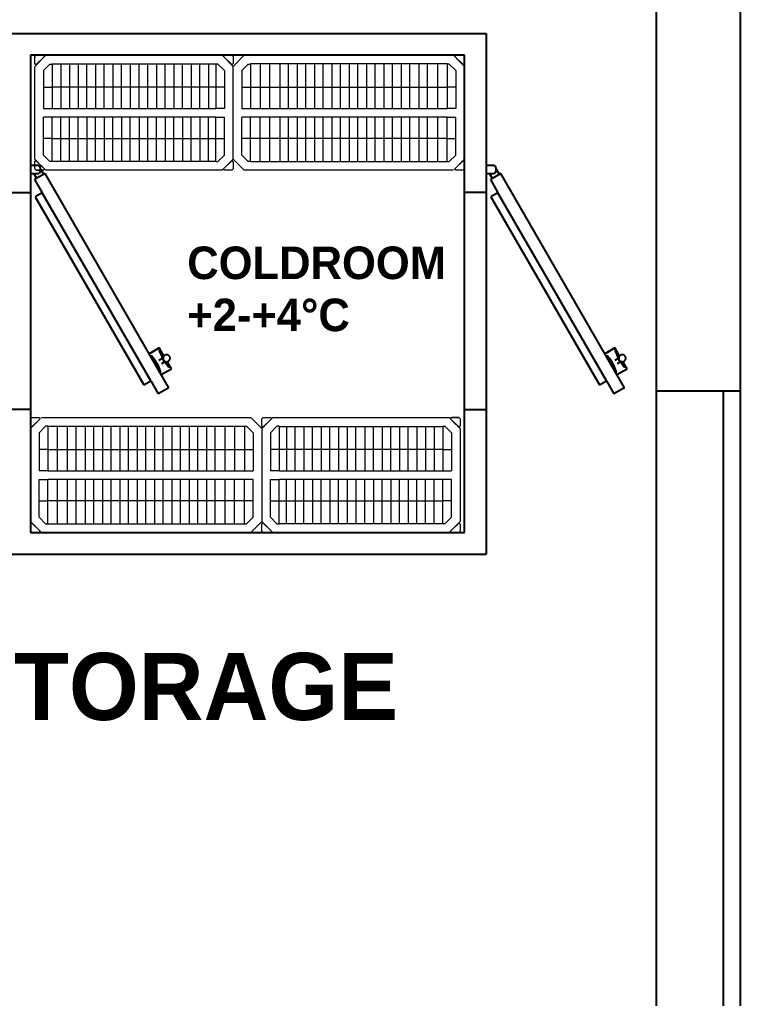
# Model space of a CAD drawing. Header units: inches. Extents: x 478327 to 492265, y -26791 to -22136.
# Drawn here: x 482854 to 482950.6, y -25893.4 to -25762.1 of the extents above; entities that cross this region are included whole.
import ezdxf

# ---------------------------------------------------------------- set-up
doc = ezdxf.new("R2010")
doc.units = ezdxf.units.IN
doc.header["$MEASUREMENT"] = 0
doc.linetypes.add('AUSGEZOGEN', pattern=[0])
for name, color, linetype in [('A-Door', 1, 'Continuous'), ('A-GLASS', 4, 'Continuous'), ('A-WALL', 7, 'Continuous'), ('I-WALL-IN', 3, 'Continuous'), ('k3-coldrooms', 3, 'Continuous'), ('K3-TEXT', 167, 'AUSGEZOGEN')]:
    doc.layers.add(name, color=color, linetype=linetype)
doc.layers.add('TC-EQUIPMENT', color=251, linetype='Continuous', lineweight=5)
doc.styles.get("Standard").update_dxf_attribs({"font": ''})
doc.styles.get('Standard').set_extended_font_data('MicrogrammaSSi', bold=True)

msp = doc.modelspace()

# ---------------------------------------------------------------- linework, layer by layer
at = {"layer": 'A-Door', "linetype": 'AUSGEZOGEN'}
for p, q in [((482916.536, -25774.286), (482916.536, -25774.916)), ((482916.536, -25774.286), (482916.536, -25774.916)), ((482855.437, -25781.658), (482855.437, -25782.737)), ((482855.437, -25781.658), (482855.437, -25782.737)), ((482856.519, -25781.658), (482855.437, -25781.658)), ((482856.52, -25781.657), (482855.438, -25781.657)), ((482917.617, -25781.658), (482916.535, -25781.658)), ((482917.618, -25781.657), (482916.536, -25781.657)), ((482855.437, -25782.737), (482856.519, -25782.737)), ((482856.276, -25783.402), (482855.893, -25782.737)), ((482857.409, -25782.749), (482856.001, -25783.56)), ((482856.793, -25782.138), (482857.214, -25782.861)), ((482873.978, -25811.461), (482857.409, -25782.749)), ((482916.535, -25782.737), (482917.618, -25782.737)), ((482917.374, -25783.402), (482916.991, -25782.737)), ((482918.508, -25782.749), (482917.1, -25783.56)), ((482917.891, -25782.138), (482918.312, -25782.861)), ((482935.077, -25811.461), (482918.508, -25782.749)), ((482856.001, -25783.56), (482857.019, -25785.323)), ((482917.1, -25783.56), (482918.118, -25785.323)), ((482857.024, -25785.32), (482856.085, -25785.865)), ((482856.085, -25785.865), (482870.63, -25811.063)), ((482871.567, -25810.523), (482857.024, -25785.32)), ((482918.122, -25785.32), (482917.184, -25785.865)), ((482917.184, -25785.865), (482931.728, -25811.063)), ((482932.665, -25810.523), (482918.122, -25785.32)), ((482872.707, -25806.116), (482871.346, -25806.899)), ((482871.658, -25806.72), (482872.689, -25806.124)), ((482872.696, -25806.122), (482872.689, -25806.124)), ((482872.689, -25806.124), (482872.69, -25806.125)), ((482872.771, -25806.225), (482872.707, -25806.116)), ((482872.76, -25806.584), (482872.771, -25806.225)), ((482872.76, -25806.584), (482873.058, -25807.287)), ((482873.323, -25807.18), (482872.771, -25806.225)), ((482873.565, -25807.051), (482873.526, -25807.063)), ((482873.605, -25807.043), (482873.565, -25807.051)), ((482873.646, -25807.037), (482873.605, -25807.043)), ((482873.687, -25807.035), (482873.646, -25807.037)), ((482873.728, -25807.037), (482873.687, -25807.035)), ((482873.769, -25807.043), (482873.728, -25807.037)), ((482873.81, -25807.051), (482873.769, -25807.043)), ((482873.849, -25807.063), (482873.81, -25807.051)), ((482933.806, -25806.116), (482932.444, -25806.899)), ((482932.757, -25806.72), (482933.788, -25806.124)), ((482933.794, -25806.122), (482933.788, -25806.124)), ((482933.788, -25806.124), (482933.788, -25806.125)), ((482933.87, -25806.225), (482933.806, -25806.116)), ((482933.859, -25806.584), (482933.87, -25806.225)), ((482933.859, -25806.584), (482934.156, -25807.287)), ((482934.422, -25807.18), (482933.87, -25806.225)), ((482934.664, -25807.051), (482934.624, -25807.063)), ((482934.704, -25807.043), (482934.664, -25807.051)), ((482934.745, -25807.037), (482934.704, -25807.043)), ((482934.786, -25807.035), (482934.745, -25807.037)), ((482934.827, -25807.037), (482934.786, -25807.035)), ((482934.868, -25807.043), (482934.827, -25807.037)), ((482934.908, -25807.051), (482934.868, -25807.043)), ((482934.947, -25807.063), (482934.908, -25807.051)), ((482871.493, -25807.154), (482871.674, -25807.207)), ((482872.182, -25807.79), (482871.674, -25807.207)), ((482872.615, -25808.543), (482872.182, -25807.79)), ((482873.148, -25807.523), (482872.67, -25807.802)), ((482873.058, -25807.287), (482873.131, -25807.415)), ((482873.065, -25808.196), (482873.422, -25807.991)), ((482873.332, -25807.169), (482873.119, -25807.43)), ((482873.12, -25807.433), (482873.119, -25807.43)), ((482873.12, -25807.433), (482873.19, -25807.655)), ((482873.19, -25807.655), (482873.309, -25807.869)), ((482873.216, -25807.467), (482873.215, -25807.508)), ((482873.215, -25807.508), (482873.216, -25807.549)), ((482873.222, -25807.426), (482873.216, -25807.467)), ((482873.216, -25807.549), (482873.222, -25807.59)), ((482873.231, -25807.386), (482873.222, -25807.426)), ((482873.222, -25807.59), (482873.231, -25807.63)), ((482873.243, -25807.346), (482873.231, -25807.386)), ((482873.231, -25807.63), (482873.243, -25807.67)), ((482873.259, -25807.308), (482873.243, -25807.346)), ((482873.243, -25807.67), (482873.259, -25807.708)), ((482873.278, -25807.271), (482873.259, -25807.308)), ((482873.259, -25807.708), (482873.278, -25807.744)), ((482873.3, -25807.236), (482873.278, -25807.271)), ((482873.278, -25807.744), (482873.3, -25807.779)), ((482873.325, -25807.204), (482873.3, -25807.236)), ((482873.3, -25807.779), (482873.325, -25807.812)), ((482873.309, -25807.869), (482873.467, -25808.039)), ((482873.353, -25807.174), (482873.325, -25807.204)), ((482873.325, -25807.812), (482873.353, -25807.842)), ((482873.347, -25807.159), (482873.332, -25807.169)), ((482873.383, -25807.146), (482873.353, -25807.174)), ((482873.353, -25807.842), (482873.383, -25807.87)), ((482873.416, -25807.121), (482873.383, -25807.146)), ((482873.383, -25807.87), (482873.416, -25807.895)), ((482873.451, -25807.098), (482873.416, -25807.121)), ((482873.416, -25807.895), (482873.451, -25807.917)), ((482873.487, -25807.079), (482873.451, -25807.098)), ((482873.451, -25807.917), (482873.487, -25807.936)), ((482873.467, -25808.039), (482873.487, -25808.049)), ((482873.526, -25807.063), (482873.487, -25807.079)), ((482873.487, -25807.936), (482873.526, -25807.952)), ((482873.487, -25808.049), (482873.775, -25808.007)), ((482873.498, -25808.047), (482873.949, -25808.644)), ((482873.526, -25807.952), (482873.565, -25807.965)), ((482873.565, -25807.965), (482873.605, -25807.974)), ((482873.605, -25807.974), (482873.646, -25807.979)), ((482873.687, -25807.981), (482873.646, -25807.979)), ((482873.687, -25807.981), (482873.728, -25807.979)), ((482873.728, -25807.979), (482873.769, -25807.974)), ((482873.769, -25807.974), (482873.81, -25807.965)), ((482873.82, -25807.981), (482873.775, -25808.007)), ((482874.266, -25808.815), (482873.794, -25807.996)), ((482873.81, -25807.965), (482873.849, -25807.952)), ((482873.887, -25807.079), (482873.849, -25807.063)), ((482873.849, -25807.952), (482873.887, -25807.936)), ((482873.923, -25807.098), (482873.887, -25807.079)), ((482873.887, -25807.936), (482873.923, -25807.917)), ((482873.958, -25807.121), (482873.923, -25807.098)), ((482873.923, -25807.917), (482873.958, -25807.895)), ((482873.991, -25807.146), (482873.958, -25807.121)), ((482873.958, -25807.895), (482873.991, -25807.87)), ((482874.022, -25807.174), (482873.991, -25807.146)), ((482873.991, -25807.87), (482874.022, -25807.843)), ((482874.05, -25807.204), (482874.022, -25807.174)), ((482874.022, -25807.843), (482874.05, -25807.812)), ((482874.075, -25807.236), (482874.05, -25807.204)), ((482874.05, -25807.812), (482874.074, -25807.779)), ((482874.074, -25807.779), (482874.097, -25807.744)), ((482874.097, -25807.271), (482874.075, -25807.236)), ((482874.115, -25807.308), (482874.097, -25807.271)), ((482874.097, -25807.744), (482874.115, -25807.708)), ((482874.132, -25807.347), (482874.115, -25807.308)), ((482874.115, -25807.708), (482874.131, -25807.67)), ((482874.131, -25807.67), (482874.144, -25807.63)), ((482874.144, -25807.386), (482874.132, -25807.347)), ((482874.153, -25807.426), (482874.144, -25807.386)), ((482874.144, -25807.63), (482874.153, -25807.59)), ((482874.158, -25807.467), (482874.153, -25807.426)), ((482874.153, -25807.59), (482874.158, -25807.549)), ((482874.16, -25807.508), (482874.158, -25807.467)), ((482874.158, -25807.549), (482874.16, -25807.508)), ((482932.591, -25807.154), (482932.773, -25807.207)), ((482933.28, -25807.79), (482932.773, -25807.207)), ((482933.714, -25808.543), (482933.28, -25807.79)), ((482934.247, -25807.523), (482933.769, -25807.802)), ((482934.156, -25807.287), (482934.23, -25807.415)), ((482934.163, -25808.196), (482934.521, -25807.991)), ((482934.431, -25807.169), (482934.217, -25807.43)), ((482934.219, -25807.433), (482934.217, -25807.43)), ((482934.219, -25807.433), (482934.288, -25807.655)), ((482934.288, -25807.655), (482934.407, -25807.869)), ((482934.315, -25807.467), (482934.313, -25807.508)), ((482934.313, -25807.508), (482934.315, -25807.549)), ((482934.32, -25807.426), (482934.315, -25807.467)), ((482934.315, -25807.549), (482934.32, -25807.59)), ((482934.329, -25807.386), (482934.32, -25807.426)), ((482934.32, -25807.59), (482934.329, -25807.63)), ((482934.341, -25807.346), (482934.329, -25807.386)), ((482934.329, -25807.63), (482934.341, -25807.67)), ((482934.357, -25807.308), (482934.341, -25807.346)), ((482934.341, -25807.67), (482934.357, -25807.708)), ((482934.376, -25807.271), (482934.357, -25807.308)), ((482934.357, -25807.708), (482934.376, -25807.744)), ((482934.399, -25807.236), (482934.376, -25807.271)), ((482934.376, -25807.744), (482934.398, -25807.779)), ((482934.398, -25807.779), (482934.424, -25807.812)), ((482934.424, -25807.204), (482934.399, -25807.236)), ((482934.407, -25807.869), (482934.566, -25808.039)), ((482934.451, -25807.174), (482934.424, -25807.204)), ((482934.424, -25807.812), (482934.451, -25807.842)), ((482934.446, -25807.159), (482934.431, -25807.169)), ((482934.482, -25807.146), (482934.451, -25807.174)), ((482934.451, -25807.842), (482934.482, -25807.87)), ((482934.515, -25807.121), (482934.482, -25807.146)), ((482934.482, -25807.87), (482934.514, -25807.895)), ((482934.514, -25807.895), (482934.549, -25807.917)), ((482934.549, -25807.098), (482934.515, -25807.121)), ((482934.586, -25807.079), (482934.549, -25807.098)), ((482934.549, -25807.917), (482934.586, -25807.936)), ((482934.566, -25808.039), (482934.586, -25808.049)), ((482934.624, -25807.063), (482934.586, -25807.079)), ((482934.586, -25807.936), (482934.624, -25807.952)), ((482934.586, -25808.049), (482934.873, -25808.007)), ((482934.597, -25808.047), (482935.048, -25808.644)), ((482934.624, -25807.952), (482934.664, -25807.965)), ((482934.664, -25807.965), (482934.703, -25807.974)), ((482934.703, -25807.974), (482934.745, -25807.979)), ((482934.786, -25807.981), (482934.745, -25807.979)), ((482934.786, -25807.981), (482934.827, -25807.979)), ((482934.827, -25807.979), (482934.868, -25807.974)), ((482934.868, -25807.974), (482934.908, -25807.965)), ((482934.918, -25807.981), (482934.873, -25808.007)), ((482935.365, -25808.815), (482934.892, -25807.996)), ((482934.908, -25807.965), (482934.947, -25807.952)), ((482934.986, -25807.079), (482934.947, -25807.063)), ((482934.947, -25807.952), (482934.986, -25807.936)), ((482935.022, -25807.098), (482934.986, -25807.079)), ((482934.986, -25807.936), (482935.022, -25807.917)), ((482935.057, -25807.121), (482935.022, -25807.098)), ((482935.022, -25807.917), (482935.057, -25807.895)), ((482935.09, -25807.146), (482935.057, -25807.121)), ((482935.057, -25807.895), (482935.09, -25807.87)), ((482935.12, -25807.174), (482935.09, -25807.146)), ((482935.09, -25807.87), (482935.12, -25807.843)), ((482935.148, -25807.204), (482935.12, -25807.174)), ((482935.12, -25807.843), (482935.148, -25807.812)), ((482935.173, -25807.236), (482935.148, -25807.204)), ((482935.148, -25807.812), (482935.173, -25807.779)), ((482935.196, -25807.271), (482935.173, -25807.236)), ((482935.173, -25807.779), (482935.195, -25807.744)), ((482935.195, -25807.744), (482935.214, -25807.708)), ((482935.214, -25807.308), (482935.196, -25807.271)), ((482935.231, -25807.347), (482935.214, -25807.308)), ((482935.214, -25807.708), (482935.23, -25807.67)), ((482935.23, -25807.67), (482935.243, -25807.63)), ((482935.243, -25807.386), (482935.231, -25807.347)), ((482935.252, -25807.426), (482935.243, -25807.386)), ((482935.243, -25807.63), (482935.252, -25807.59)), ((482935.257, -25807.467), (482935.252, -25807.426)), ((482935.252, -25807.59), (482935.257, -25807.549)), ((482935.259, -25807.508), (482935.257, -25807.467)), ((482935.257, -25807.549), (482935.259, -25807.508)), ((482872.867, -25809.271), (482872.615, -25808.543)), ((482872.867, -25809.271), (482872.822, -25809.456)), ((482872.969, -25809.711), (482874.33, -25808.928)), ((482874.266, -25808.815), (482873.949, -25808.644)), ((482874.33, -25808.928), (482874.266, -25808.815)), ((482933.966, -25809.271), (482933.714, -25808.543)), ((482933.966, -25809.271), (482933.92, -25809.456)), ((482934.067, -25809.711), (482935.428, -25808.928)), ((482935.365, -25808.815), (482935.048, -25808.644)), ((482935.428, -25808.928), (482935.365, -25808.815)), ((482870.63, -25811.063), (482871.567, -25810.523)), ((482871.565, -25810.524), (482872.573, -25812.271)), ((482931.728, -25811.063), (482932.665, -25810.523)), ((482932.664, -25810.524), (482933.672, -25812.271)), ((482873.978, -25811.461), (482872.573, -25812.271)), ((482935.077, -25811.461), (482933.672, -25812.271))]:
    msp.add_line(p, q, dxfattribs=at)
for centre in [(482856.127, -25782.197), (482917.226, -25782.197)]:
    msp.add_arc(centre, 0.668, 305.9062, 54.0042, dxfattribs=at)
at = {"layer": 'A-GLASS'}
for p, q in [((482939.376, -26210.139, 6.93), (482939.376, -25811.889, 6.93)), ((482948.376, -26210.139, 6.93), (482948.376, -25811.889, 6.93)), ((482950.626, -26210.139, 6.93), (482950.626, -25811.889, 6.93))]:
    msp.add_line(p, q, dxfattribs=at)
at = {"layer": 'A-WALL'}
msp.add_line((482939.376, -25811.889, 6.93), (482950.626, -25811.889, 6.93), dxfattribs=at)
at = {"layer": 'I-WALL-IN'}
for p, q in [((482939.376, -25811.889, 6.93), (482939.376, -25748.889, 6.93)), ((482950.626, -25811.889, 6.93), (482950.626, -25748.889, 6.93))]:
    msp.add_line(p, q, dxfattribs=at)
at = {"layer": 'k3-coldrooms', "linetype": 'AUSGEZOGEN'}
for p, q in [((482791.43, -25763.965), (482916.536, -25763.966)), ((482916.536, -25763.966), (482916.535, -25804.699)), ((482855.438, -25766.875), (482855.436, -25830.883)), ((482913.627, -25766.875), (482855.438, -25766.875)), ((482913.626, -25830.883), (482913.627, -25766.875)), ((482852.527, -25785.297), (482855.437, -25785.297)), ((482916.535, -25785.297), (482913.626, -25785.297)), ((482855.437, -25814.391), (482852.527, -25814.391)), ((482913.626, -25814.391), (482916.535, -25814.391)), ((482855.436, -25830.883), (482913.626, -25830.883)), ((482791.428, -25833.792), (482916.535, -25833.793))]:
    msp.add_line(p, q, dxfattribs=at)
at = {"layer": 'k3-coldrooms'}
msp.add_line((482916.535, -25804.699), (482916.535, -25833.793), dxfattribs=at)
at = {"layer": 'TC-EQUIPMENT'}
for p, q in [((482856.019, -25767.057), (482856.193, -25766.882)), ((482857.502, -25766.882), (482856.019, -25768.372)), ((482856.019, -25768.003), (482856.019, -25767.057)), ((482857.182, -25766.882), (482856.193, -25766.882)), ((482857.327, -25767.057), (482856.193, -25768.135)), ((482857.327, -25767.028), (482857.182, -25766.882)), ((482857.327, -25767.028), (482857.327, -25767.057)), ((482857.502, -25766.882), (482881.13, -25766.882)), ((482881.13, -25766.882), (482882.612, -25768.372)), ((482881.304, -25767.028), (482881.449, -25766.882)), ((482881.304, -25767.028), (482881.304, -25767.057)), ((482882.438, -25768.135), (482881.304, -25767.057)), ((482881.449, -25766.882), (482882.438, -25766.882)), ((482882.438, -25766.882), (482882.612, -25767.057)), ((482884.094, -25766.882), (482882.612, -25768.372)), ((482882.612, -25767.057), (482882.612, -25768.003)), ((482912.144, -25766.882), (482884.094, -25766.882)), ((482912.144, -25766.882), (482913.627, -25768.372)), ((482912.29, -25767.013), (482912.421, -25766.926)), ((482912.29, -25767.013), (482912.29, -25767.028)), ((482912.319, -25767.028), (482912.464, -25766.882)), ((482912.319, -25767.028), (482912.319, -25767.057)), ((482913.452, -25768.135), (482912.319, -25767.057)), ((482912.464, -25766.882), (482913.452, -25766.882)), ((482913.423, -25768.12), (482912.554, -25767.294)), ((482913.452, -25766.882), (482913.627, -25767.057)), ((482913.627, -25767.057), (482913.627, -25768.004)), ((482856.164, -25768.135), (482856.019, -25767.988)), ((482856.136, -25768.12), (482856.019, -25768.003)), ((482856.019, -25780.812), (482856.019, -25768.372)), ((482856.15, -25768.12), (482856.136, -25768.12)), ((482856.193, -25768.135), (482856.164, -25768.135)), ((482857.182, -25768.927), (482858.053, -25768.05)), ((482857.182, -25768.927), (482857.182, -25774.008)), ((482858.053, -25768.05), (482858.344, -25768.05)), ((482858.344, -25768.048), (482880.287, -25768.048)), ((482858.344, -25768.05), (482858.344, -25774.008)), ((482859.507, -25768.048), (482859.507, -25773.994)), ((482860.669, -25768.048), (482860.669, -25773.994)), ((482861.832, -25768.048), (482861.832, -25773.994)), ((482862.994, -25773.994), (482862.994, -25768.048)), ((482864.157, -25768.048), (482864.157, -25773.994)), ((482865.32, -25773.994), (482865.32, -25768.048)), ((482866.482, -25768.048), (482866.482, -25773.994)), ((482867.645, -25773.994), (482867.645, -25768.048)), ((482868.807, -25768.048), (482868.807, -25773.994)), ((482869.998, -25773.994), (482869.998, -25768.048)), ((482871.161, -25773.994), (482871.161, -25768.048)), ((482872.323, -25768.048), (482872.323, -25773.994)), ((482873.486, -25773.994), (482873.486, -25768.048)), ((482874.649, -25768.048), (482874.649, -25773.994)), ((482875.811, -25773.994), (482875.811, -25768.048)), ((482876.974, -25768.048), (482876.974, -25773.994)), ((482878.136, -25773.994), (482878.136, -25768.048)), ((482879.298, -25768.048), (482879.298, -25773.994)), ((482880.577, -25768.05), (482880.287, -25768.05)), ((482880.287, -25768.05), (482880.287, -25774.008)), ((482881.449, -25768.927), (482880.577, -25768.05)), ((482881.449, -25768.927), (482881.449, -25774.008)), ((482882.438, -25768.135), (482882.467, -25768.135)), ((482882.612, -25767.988), (482882.467, -25768.135)), ((482882.481, -25768.12), (482882.496, -25768.12)), ((482882.612, -25768.003), (482882.496, -25768.12)), ((482882.612, -25780.812), (482882.612, -25768.372)), ((482882.612, -25780.813), (482882.612, -25768.372)), ((482883.775, -25768.927), (482884.646, -25768.05)), ((482883.775, -25768.927), (482883.775, -25774.008)), ((482884.646, -25768.05), (482884.937, -25768.05)), ((482911.301, -25768.048), (482884.937, -25768.048)), ((482884.937, -25768.05), (482884.937, -25774.008)), ((482886.245, -25768.048), (482886.245, -25773.994)), ((482887.553, -25773.994), (482887.553, -25768.048)), ((482888.861, -25768.048), (482888.861, -25773.994)), ((482890.024, -25773.994), (482890.024, -25768.048)), ((482891.186, -25768.048), (482891.186, -25773.994)), ((482892.349, -25773.994), (482892.349, -25768.048)), ((482893.512, -25768.048), (482893.512, -25773.994)), ((482894.675, -25773.994), (482894.675, -25768.048)), ((482895.837, -25768.048), (482895.837, -25773.994)), ((482897, -25773.994), (482897, -25768.048)), ((482898.163, -25768.048), (482898.163, -25773.994)), ((482899.326, -25773.994), (482899.326, -25768.048)), ((482900.488, -25768.048), (482900.488, -25773.994)), ((482901.651, -25773.994), (482901.651, -25768.048)), ((482902.814, -25768.048), (482902.814, -25773.994)), ((482903.976, -25773.994), (482903.976, -25768.048)), ((482905.139, -25768.048), (482905.139, -25773.994)), ((482906.302, -25773.994), (482906.302, -25768.048)), ((482907.494, -25768.048), (482907.494, -25773.994)), ((482908.685, -25773.994), (482908.685, -25768.048)), ((482909.993, -25768.048), (482909.993, -25773.994)), ((482911.592, -25768.05), (482911.301, -25768.05)), ((482911.301, -25768.05), (482911.301, -25774.008)), ((482912.464, -25768.927), (482911.592, -25768.05)), ((482912.464, -25768.927), (482912.464, -25774.008)), ((482913.423, -25768.12), (482913.437, -25768.12)), ((482913.481, -25768.135), (482913.452, -25768.135)), ((482913.627, -25767.989), (482913.481, -25768.135)), ((482913.627, -25768.004), (482913.583, -25768.033)), ((482913.627, -25780.813), (482913.627, -25768.372)), ((482857.182, -25771.146), (482858.344, -25771.146)), ((482880.287, -25771.138), (482858.344, -25771.138)), ((482881.449, -25771.146), (482880.287, -25771.146)), ((482883.775, -25771.146), (482884.937, -25771.146)), ((482884.937, -25771.138), (482911.301, -25771.138)), ((482912.464, -25771.146), (482911.301, -25771.146)), ((482857.182, -25774.008), (482858.344, -25774.008)), ((482858.344, -25773.994), (482880.287, -25773.994)), ((482881.449, -25774.008), (482880.287, -25774.008)), ((482883.775, -25774.008), (482884.937, -25774.008)), ((482884.937, -25773.994), (482911.301, -25773.994)), ((482912.464, -25774.008), (482911.301, -25774.008)), ((482858.344, -25775.176), (482857.182, -25775.176)), ((482857.182, -25780.257), (482857.182, -25775.176)), ((482880.287, -25775.16), (482858.344, -25775.16)), ((482858.344, -25781.134), (482858.344, -25775.176)), ((482859.507, -25781.107), (482859.507, -25775.16)), ((482860.669, -25781.107), (482860.669, -25775.16)), ((482861.832, -25781.107), (482861.832, -25775.16)), ((482862.994, -25775.16), (482862.994, -25781.107)), ((482864.157, -25781.107), (482864.157, -25775.16)), ((482865.32, -25775.16), (482865.32, -25781.107)), ((482866.482, -25781.107), (482866.482, -25775.16)), ((482867.645, -25775.16), (482867.645, -25781.107)), ((482868.807, -25781.107), (482868.807, -25775.16)), ((482869.998, -25775.16), (482869.998, -25781.107)), ((482871.161, -25781.107), (482871.161, -25775.16)), ((482872.323, -25781.107), (482872.323, -25775.16)), ((482873.486, -25775.16), (482873.486, -25781.107)), ((482874.649, -25781.107), (482874.649, -25775.16)), ((482875.811, -25775.16), (482875.811, -25781.107)), ((482876.974, -25781.107), (482876.974, -25775.16)), ((482878.136, -25775.16), (482878.136, -25781.107)), ((482879.298, -25781.107), (482879.298, -25775.16)), ((482880.287, -25775.176), (482881.449, -25775.176)), ((482880.287, -25781.134), (482880.287, -25775.176)), ((482881.449, -25780.257), (482881.449, -25775.176)), ((482884.937, -25775.176), (482883.775, -25775.176)), ((482883.775, -25780.257), (482883.775, -25775.176)), ((482911.301, -25775.161), (482884.937, -25775.161)), ((482884.937, -25781.134), (482884.937, -25775.176)), ((482886.245, -25781.107), (482886.245, -25775.161)), ((482887.553, -25781.107), (482887.553, -25775.161)), ((482888.861, -25775.161), (482888.861, -25781.107)), ((482890.024, -25781.107), (482890.024, -25775.161)), ((482891.186, -25775.161), (482891.186, -25781.107)), ((482892.349, -25781.107), (482892.349, -25775.161)), ((482893.512, -25775.161), (482893.512, -25781.107)), ((482894.675, -25781.107), (482894.675, -25775.161)), ((482895.837, -25775.161), (482895.837, -25781.107)), ((482897, -25781.107), (482897, -25775.161)), ((482898.163, -25775.161), (482898.163, -25781.107)), ((482899.326, -25781.107), (482899.326, -25775.161)), ((482900.488, -25775.161), (482900.488, -25781.107)), ((482901.651, -25781.107), (482901.651, -25775.161)), ((482902.814, -25775.161), (482902.814, -25781.107)), ((482903.976, -25781.107), (482903.976, -25775.161)), ((482905.139, -25775.161), (482905.139, -25781.107)), ((482906.302, -25781.107), (482906.302, -25775.161)), ((482907.494, -25775.161), (482907.494, -25781.107)), ((482908.685, -25781.107), (482908.685, -25775.161)), ((482909.993, -25775.161), (482909.993, -25781.107)), ((482911.301, -25775.176), (482912.464, -25775.176)), ((482911.301, -25781.134), (482911.301, -25775.176)), ((482912.464, -25780.257), (482912.464, -25775.176)), ((482858.344, -25778.038), (482857.182, -25778.038)), ((482858.344, -25778.017), (482880.287, -25778.017)), ((482880.287, -25778.038), (482881.449, -25778.038)), ((482884.937, -25778.039), (482883.775, -25778.039)), ((482911.301, -25778.017), (482884.937, -25778.017)), ((482911.301, -25778.039), (482912.464, -25778.039)), ((482858.053, -25781.134), (482857.182, -25780.257)), ((482880.577, -25781.134), (482881.449, -25780.257)), ((482884.646, -25781.134), (482883.775, -25780.257)), ((482911.592, -25781.134), (482912.464, -25780.257)), ((482857.065, -25781.863), (482856.019, -25780.812)), ((482856.019, -25781.181), (482856.164, -25781.035)), ((482856.019, -25782.112), (482856.019, -25781.181)), ((482856.049, -25781.151), (482856.136, -25781.021)), ((482856.136, -25781.021), (482856.193, -25781.021)), ((482856.164, -25781.035), (482856.193, -25781.035)), ((482856.193, -25781.021), (482856.477, -25781.304)), ((482857.327, -25782.112), (482856.193, -25781.035)), ((482858.344, -25781.134), (482858.053, -25781.134)), ((482880.287, -25781.107), (482858.344, -25781.107)), ((482880.287, -25781.134), (482880.577, -25781.134)), ((482881.304, -25782.112), (482882.438, -25781.035)), ((482882.612, -25780.812), (482881.566, -25781.863)), ((482882.154, -25781.304), (482882.438, -25781.021)), ((482882.496, -25781.021), (482882.438, -25781.021)), ((482882.467, -25781.035), (482882.438, -25781.035)), ((482882.467, -25781.035), (482882.612, -25781.181)), ((482882.496, -25781.021), (482882.583, -25781.151)), ((482884.094, -25782.302), (482882.612, -25780.813)), ((482882.612, -25781.181), (482882.612, -25782.112)), ((482884.937, -25781.134), (482884.646, -25781.134)), ((482884.937, -25781.107), (482911.301, -25781.107)), ((482911.301, -25781.134), (482911.592, -25781.134)), ((482912.319, -25782.113), (482913.452, -25781.035)), ((482912.581, -25781.863), (482913.627, -25780.813)), ((482913.296, -25781.144), (482913.423, -25781.021)), ((482913.452, -25781.021), (482913.423, -25781.021)), ((482913.452, -25781.021), (482913.467, -25781.035)), ((482913.481, -25781.035), (482913.452, -25781.035)), ((482913.481, -25781.035), (482913.627, -25781.181)), ((482913.627, -25781.181), (482913.627, -25782.113)), ((482856.193, -25782.288), (482856.019, -25782.112)), ((482856.193, -25782.302), (482856.019, -25782.127)), ((482856.193, -25782.288), (482857.182, -25782.288)), ((482857.182, -25782.302), (482856.193, -25782.302)), ((482857.327, -25782.142), (482857.182, -25782.288)), ((482857.211, -25782.258), (482857.182, -25782.302)), ((482857.327, -25782.127), (482857.327, -25782.142)), ((482857.502, -25782.302), (482857.327, -25782.127)), ((482881.13, -25782.302), (482857.502, -25782.302)), ((482881.13, -25782.302), (482881.304, -25782.127)), ((482881.304, -25782.142), (482881.304, -25782.112)), ((482881.449, -25782.288), (482881.304, -25782.142)), ((482881.449, -25782.302), (482881.42, -25782.258)), ((482882.438, -25782.288), (482881.449, -25782.288)), ((482882.438, -25782.302), (482881.449, -25782.302)), ((482882.612, -25782.112), (482882.438, -25782.288)), ((482882.612, -25782.127), (482882.438, -25782.302)), ((482912.144, -25782.302), (482884.094, -25782.302)), ((482912.464, -25782.302), (482912.304, -25782.142)), ((482912.319, -25782.142), (482912.319, -25782.113)), ((482912.464, -25782.288), (482912.319, -25782.142)), ((482913.452, -25782.288), (482912.464, -25782.288)), ((482913.452, -25782.302), (482912.464, -25782.302)), ((482913.627, -25782.113), (482913.452, -25782.288)), ((482913.627, -25782.128), (482913.452, -25782.302)), ((482855.436, -25815.638), (482855.611, -25815.463)), ((482855.436, -25815.652), (482855.611, -25815.477)), ((482855.436, -25816.584), (482855.436, -25815.652)), ((482856.482, -25815.901), (482855.436, -25816.953)), ((482855.611, -25815.463), (482856.599, -25815.463)), ((482855.611, -25815.477), (482856.599, -25815.477)), ((482856.745, -25815.652), (482855.611, -25816.73)), ((482856.599, -25815.463), (482856.759, -25815.623)), ((482856.599, -25815.477), (482856.745, -25815.623)), ((482856.745, -25815.623), (482856.745, -25815.652)), ((482856.919, -25815.463), (482884.969, -25815.463)), ((482884.969, -25815.463), (482886.451, -25816.953)), ((482886.451, -25815.638), (482886.626, -25815.463)), ((482886.451, -25815.652), (482886.626, -25815.477)), ((482886.451, -25816.584), (482886.451, -25815.652)), ((482886.451, -25816.953), (482887.497, -25815.901)), ((482886.626, -25815.463), (482887.614, -25815.463)), ((482886.626, -25815.477), (482887.614, -25815.477)), ((482887.759, -25815.652), (482886.626, -25816.73)), ((482887.614, -25815.463), (482887.643, -25815.507)), ((482887.614, -25815.477), (482887.759, -25815.623)), ((482887.934, -25815.463), (482887.759, -25815.638)), ((482887.759, -25815.623), (482887.759, -25815.652)), ((482887.934, -25815.463), (482911.562, -25815.463)), ((482911.562, -25815.463), (482911.736, -25815.638)), ((482911.736, -25815.623), (482911.881, -25815.477)), ((482911.736, -25815.638), (482911.736, -25815.623)), ((482911.736, -25815.652), (482912.869, -25816.73)), ((482911.852, -25815.507), (482911.881, -25815.463)), ((482911.881, -25815.463), (482912.869, -25815.463)), ((482912.869, -25815.477), (482911.881, -25815.477)), ((482911.998, -25815.901), (482913.044, -25816.953)), ((482912.869, -25815.463), (482913.044, -25815.638)), ((482912.869, -25815.477), (482913.044, -25815.652)), ((482913.044, -25815.652), (482913.044, -25816.584)), ((482855.582, -25816.73), (482855.436, -25816.584)), ((482855.436, -25816.953), (482855.436, -25829.393)), ((482855.582, -25816.73), (482855.611, -25816.73)), ((482855.611, -25816.745), (482855.596, -25816.73)), ((482855.611, -25816.745), (482855.64, -25816.745)), ((482855.767, -25816.621), (482855.64, -25816.745)), ((482857.471, -25816.631), (482856.599, -25817.507)), ((482856.599, -25817.507), (482856.599, -25822.588)), ((482857.762, -25816.631), (482857.471, -25816.631)), ((482857.762, -25816.631), (482857.762, -25822.588)), ((482884.126, -25816.658), (482857.762, -25816.658)), ((482859.07, -25822.604), (482859.07, -25816.658)), ((482860.378, -25816.658), (482860.378, -25822.604)), ((482861.57, -25822.604), (482861.57, -25816.658)), ((482862.761, -25816.658), (482862.761, -25822.604)), ((482863.924, -25822.604), (482863.924, -25816.658)), ((482865.087, -25816.658), (482865.087, -25822.604)), ((482866.249, -25822.604), (482866.249, -25816.658)), ((482867.412, -25816.658), (482867.412, -25822.604)), ((482868.575, -25822.604), (482868.575, -25816.658)), ((482869.738, -25816.658), (482869.738, -25822.604)), ((482870.9, -25822.604), (482870.9, -25816.658)), ((482872.063, -25816.658), (482872.063, -25822.604)), ((482873.226, -25822.604), (482873.226, -25816.658)), ((482874.389, -25816.658), (482874.389, -25822.604)), ((482875.551, -25822.604), (482875.551, -25816.658)), ((482876.714, -25816.658), (482876.714, -25822.604)), ((482877.877, -25822.604), (482877.877, -25816.658)), ((482879.039, -25816.658), (482879.039, -25822.604)), ((482880.202, -25822.604), (482880.202, -25816.658)), ((482881.51, -25816.658), (482881.51, -25822.604)), ((482882.818, -25816.658), (482882.818, -25822.604)), ((482884.126, -25816.631), (482884.417, -25816.631)), ((482884.126, -25816.631), (482884.126, -25822.588)), ((482884.417, -25816.631), (482885.289, -25817.507)), ((482885.289, -25817.507), (482885.289, -25822.588)), ((482886.597, -25816.73), (482886.451, -25816.584)), ((482886.451, -25816.953), (482886.451, -25829.393)), ((482886.451, -25816.953), (482886.451, -25829.393)), ((482886.568, -25816.745), (482886.48, -25816.614)), ((482886.568, -25816.745), (482886.626, -25816.745)), ((482886.597, -25816.73), (482886.626, -25816.73)), ((482886.909, -25816.461), (482886.626, -25816.745)), ((482888.486, -25816.631), (482887.614, -25817.507)), ((482887.614, -25817.507), (482887.614, -25822.588)), ((482888.776, -25816.631), (482888.486, -25816.631)), ((482888.776, -25816.631), (482888.776, -25822.588)), ((482888.776, -25816.658), (482910.719, -25816.658)), ((482889.765, -25816.658), (482889.765, -25822.604)), ((482890.927, -25822.604), (482890.927, -25816.658)), ((482892.09, -25816.658), (482892.09, -25822.604)), ((482893.252, -25822.604), (482893.252, -25816.658)), ((482894.414, -25816.658), (482894.414, -25822.604)), ((482895.577, -25822.604), (482895.577, -25816.658)), ((482896.739, -25816.658), (482896.739, -25822.604)), ((482897.902, -25816.658), (482897.902, -25822.604)), ((482899.065, -25822.604), (482899.065, -25816.658)), ((482900.256, -25816.658), (482900.256, -25822.604)), ((482901.419, -25822.604), (482901.419, -25816.658)), ((482902.581, -25816.658), (482902.581, -25822.604)), ((482903.744, -25822.604), (482903.744, -25816.658)), ((482904.906, -25816.658), (482904.906, -25822.604)), ((482906.069, -25822.604), (482906.069, -25816.658)), ((482907.231, -25816.658), (482907.231, -25822.604)), ((482908.394, -25816.658), (482908.394, -25822.604)), ((482909.556, -25816.658), (482909.556, -25822.604)), ((482910.719, -25816.631), (482911.01, -25816.631)), ((482910.719, -25816.631), (482910.719, -25822.588)), ((482911.01, -25816.631), (482911.881, -25817.507)), ((482911.881, -25817.507), (482911.881, -25822.588)), ((482912.869, -25816.745), (482912.587, -25816.461)), ((482912.898, -25816.73), (482912.869, -25816.73)), ((482912.927, -25816.745), (482912.869, -25816.745)), ((482913.044, -25816.584), (482912.898, -25816.73)), ((482913.015, -25816.614), (482912.927, -25816.745)), ((482913.044, -25816.953), (482913.044, -25829.393)), ((482857.762, -25819.727), (482856.599, -25819.727)), ((482857.762, -25819.748), (482884.126, -25819.748)), ((482884.126, -25819.727), (482885.289, -25819.727)), ((482888.776, -25819.727), (482887.614, -25819.727)), ((482910.719, -25819.748), (482888.776, -25819.748)), ((482910.719, -25819.727), (482911.881, -25819.727)), ((482857.762, -25822.588), (482856.599, -25822.588)), ((482857.762, -25822.604), (482884.126, -25822.604)), ((482884.126, -25822.588), (482885.289, -25822.588)), ((482888.776, -25822.588), (482887.614, -25822.588)), ((482888.776, -25822.604), (482910.719, -25822.604)), ((482910.719, -25822.588), (482911.881, -25822.588)), ((482856.599, -25823.757), (482857.762, -25823.757)), ((482856.599, -25828.838), (482856.599, -25823.757)), ((482857.762, -25829.715), (482857.762, -25823.757)), ((482884.126, -25823.771), (482857.762, -25823.771)), ((482859.07, -25829.717), (482859.07, -25823.771)), ((482860.378, -25823.771), (482860.378, -25829.717)), ((482861.57, -25829.717), (482861.57, -25823.771)), ((482862.761, -25823.771), (482862.761, -25829.717)), ((482863.924, -25829.717), (482863.924, -25823.771)), ((482865.087, -25823.771), (482865.087, -25829.717)), ((482866.249, -25829.717), (482866.249, -25823.771)), ((482867.412, -25823.771), (482867.412, -25829.717)), ((482868.575, -25829.717), (482868.575, -25823.771)), ((482869.738, -25823.771), (482869.738, -25829.717)), ((482870.9, -25829.717), (482870.9, -25823.771)), ((482872.063, -25823.771), (482872.063, -25829.717)), ((482873.226, -25829.717), (482873.226, -25823.771)), ((482874.389, -25823.771), (482874.389, -25829.717)), ((482875.551, -25829.717), (482875.551, -25823.771)), ((482876.714, -25823.771), (482876.714, -25829.717)), ((482877.877, -25829.717), (482877.877, -25823.771)), ((482879.039, -25823.771), (482879.039, -25829.717)), ((482880.202, -25829.717), (482880.202, -25823.771)), ((482881.51, -25823.771), (482881.51, -25829.717)), ((482882.818, -25829.717), (482882.818, -25823.771)), ((482885.289, -25823.757), (482884.126, -25823.757)), ((482884.126, -25829.715), (482884.126, -25823.757)), ((482885.289, -25828.838), (482885.289, -25823.757)), ((482887.614, -25823.757), (482888.776, -25823.757)), ((482887.614, -25828.838), (482887.614, -25823.757)), ((482888.776, -25829.715), (482888.776, -25823.757)), ((482910.719, -25823.771), (482888.776, -25823.771)), ((482889.765, -25829.717), (482889.765, -25823.771)), ((482890.927, -25823.771), (482890.927, -25829.717)), ((482892.09, -25829.717), (482892.09, -25823.771)), ((482893.252, -25823.771), (482893.252, -25829.717)), ((482894.414, -25829.717), (482894.414, -25823.771)), ((482895.577, -25823.771), (482895.577, -25829.717)), ((482896.739, -25829.717), (482896.739, -25823.771)), ((482897.902, -25823.771), (482897.902, -25829.717)), ((482899.065, -25823.771), (482899.065, -25829.717)), ((482900.256, -25829.717), (482900.256, -25823.771)), ((482901.419, -25823.771), (482901.419, -25829.717)), ((482902.581, -25829.717), (482902.581, -25823.771)), ((482903.744, -25823.771), (482903.744, -25829.717)), ((482904.906, -25829.717), (482904.906, -25823.771)), ((482906.069, -25823.771), (482906.069, -25829.717)), ((482907.231, -25829.717), (482907.231, -25823.771)), ((482908.394, -25829.717), (482908.394, -25823.771)), ((482909.556, -25829.717), (482909.556, -25823.771)), ((482911.881, -25823.757), (482910.719, -25823.757)), ((482910.719, -25829.715), (482910.719, -25823.757)), ((482911.881, -25828.838), (482911.881, -25823.757)), ((482856.599, -25826.619), (482857.762, -25826.619)), ((482884.126, -25826.627), (482857.762, -25826.627)), ((482885.289, -25826.619), (482884.126, -25826.619)), ((482887.614, -25826.619), (482888.776, -25826.619)), ((482888.776, -25826.627), (482910.719, -25826.627)), ((482911.881, -25826.619), (482910.719, -25826.619)), ((482856.599, -25828.838), (482857.471, -25829.715)), ((482885.289, -25828.838), (482884.417, -25829.715)), ((482887.614, -25828.838), (482888.486, -25829.715)), ((482911.881, -25828.838), (482911.01, -25829.715)), ((482856.919, -25830.883), (482855.436, -25829.393)), ((482855.436, -25829.776), (482855.582, -25829.631)), ((482855.436, -25829.761), (482855.48, -25829.732)), ((482855.436, -25830.708), (482855.436, -25829.761)), ((482855.582, -25829.631), (482855.611, -25829.631)), ((482855.611, -25829.631), (482856.745, -25830.708)), ((482855.64, -25829.645), (482855.626, -25829.645)), ((482855.64, -25829.645), (482856.509, -25830.471)), ((482857.471, -25829.715), (482857.762, -25829.715)), ((482857.762, -25829.717), (482884.126, -25829.717)), ((482884.126, -25829.715), (482884.417, -25829.715)), ((482884.969, -25830.883), (482886.451, -25829.393)), ((482887.934, -25830.883), (482886.451, -25829.393)), ((482886.451, -25829.776), (482886.597, -25829.631)), ((482886.451, -25829.761), (482886.568, -25829.645)), ((482886.451, -25830.708), (482886.451, -25829.761)), ((482886.582, -25829.645), (482886.568, -25829.645)), ((482886.626, -25829.631), (482886.597, -25829.631)), ((482886.626, -25829.631), (482887.759, -25830.708)), ((482888.486, -25829.715), (482888.776, -25829.715)), ((482910.719, -25829.717), (482888.776, -25829.717)), ((482911.01, -25829.715), (482910.719, -25829.715)), ((482911.562, -25830.883), (482913.044, -25829.393)), ((482911.736, -25830.708), (482912.869, -25829.631)), ((482912.869, -25829.631), (482912.898, -25829.631)), ((482912.898, -25829.631), (482913.044, -25829.776)), ((482912.913, -25829.645), (482912.927, -25829.645)), ((482912.927, -25829.645), (482913.044, -25829.761)), ((482913.044, -25829.761), (482913.044, -25830.708)), ((482855.611, -25830.883), (482855.436, -25830.708)), ((482856.599, -25830.883), (482855.611, -25830.883)), ((482856.745, -25830.737), (482856.599, -25830.883)), ((482856.774, -25830.752), (482856.642, -25830.839)), ((482856.745, -25830.737), (482856.745, -25830.708)), ((482856.774, -25830.752), (482856.774, -25830.737)), ((482884.969, -25830.883), (482856.919, -25830.883)), ((482886.626, -25830.883), (482886.451, -25830.708)), ((482887.614, -25830.883), (482886.626, -25830.883)), ((482887.759, -25830.737), (482887.614, -25830.883)), ((482887.759, -25830.737), (482887.759, -25830.708)), ((482911.562, -25830.883), (482887.934, -25830.883)), ((482911.736, -25830.737), (482911.736, -25830.708)), ((482911.736, -25830.737), (482911.881, -25830.883)), ((482911.881, -25830.883), (482912.869, -25830.883)), ((482913.044, -25830.708), (482912.869, -25830.883))]:
    msp.add_line(p, q, dxfattribs=at)

# ---------------------------------------------------------------- texts
at = {"insert": (482807.109, -25847.026), "char_height": 9, "attachment_point": 1}
msp.add_mtext_dynamic_manual_height_columns('{\\fBahnschrift Light|b1|i0|c0|p34;FOOD STORAGE\\PAREA}', width=627.03695, gutter_width=1.5, heights=[304.638], dxfattribs=at)
at = {"layer": 'K3-TEXT'}
for s, p in [('COLDROOM ', (482876.463, -25796.894)), ('+2-+4°C ', (482876.463, -25803.877))]:
    msp.add_text(s, height=4.3642, dxfattribs=at).set_placement(p)

doc.saveas('drawing.dxf')
